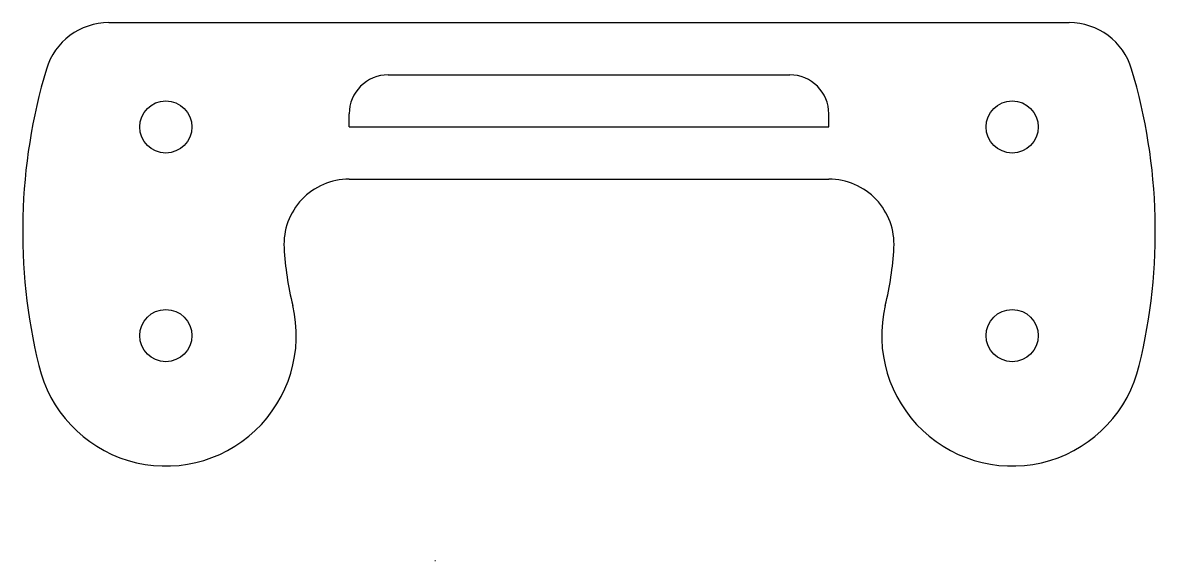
# Model space of a CAD drawing. Header units: millimetres. Extents: x -43.4 to 43.4, y -25.2 to 16.
import ezdxf

# ---------------------------------------------------------------- set-up
doc = ezdxf.new("R2010")
doc.units = ezdxf.units.MM
doc.layers.get('0').update_dxf_attribs({"lineweight": 25, "true_color": 0xffffff})

msp = doc.modelspace()

# ---------------------------------------------------------------- linework, layer by layer
for p, q in [((-36.801, 16), (36.801, 16)), ((-15.382, 12), (15.382, 12)), ((-18.382, 8), (-18.382, 9)), ((18.382, 8), (18.382, 9)), ((-18.382, 8), (18.382, 8)), ((-18.382, 4), (18.382, 4))]:
    msp.add_line(p, q)
for centre in [(-32.437, 8), (32.437, 8), (-32.437, -8), (32.437, -8)]:
    msp.add_circle(centre, 2)
for centre, radius, start, end in [((-36.801, 11), 5, 90, 163.35815), ((36.801, 11), 5, 16.64185, 90), ((0, 0), 43.409, 163.35815, 193.69929), ((0, 0), 43.409, 346.30071, 16.64185), ((-15.382, 9), 3, 90, 180), ((15.382, 9), 3, 0, 90), ((-18.382, -1), 5, 90, 183.11384), ((18.382, -1), 5, 356.88616, 90), ((0, 0), 23.409, 183.11384, 194.06537), ((0, 0), 23.409, 345.93463, 356.88616), ((-32.437, -8), 10.001, 193.18145, 13.36019), ((32.437, -8), 10.001, 166.63981, 346.81855), ((-11.774, -20.235), 5, 269.56595, 270)]:
    msp.add_arc(centre, radius, start, end)

doc.saveas('drawing.dxf')
